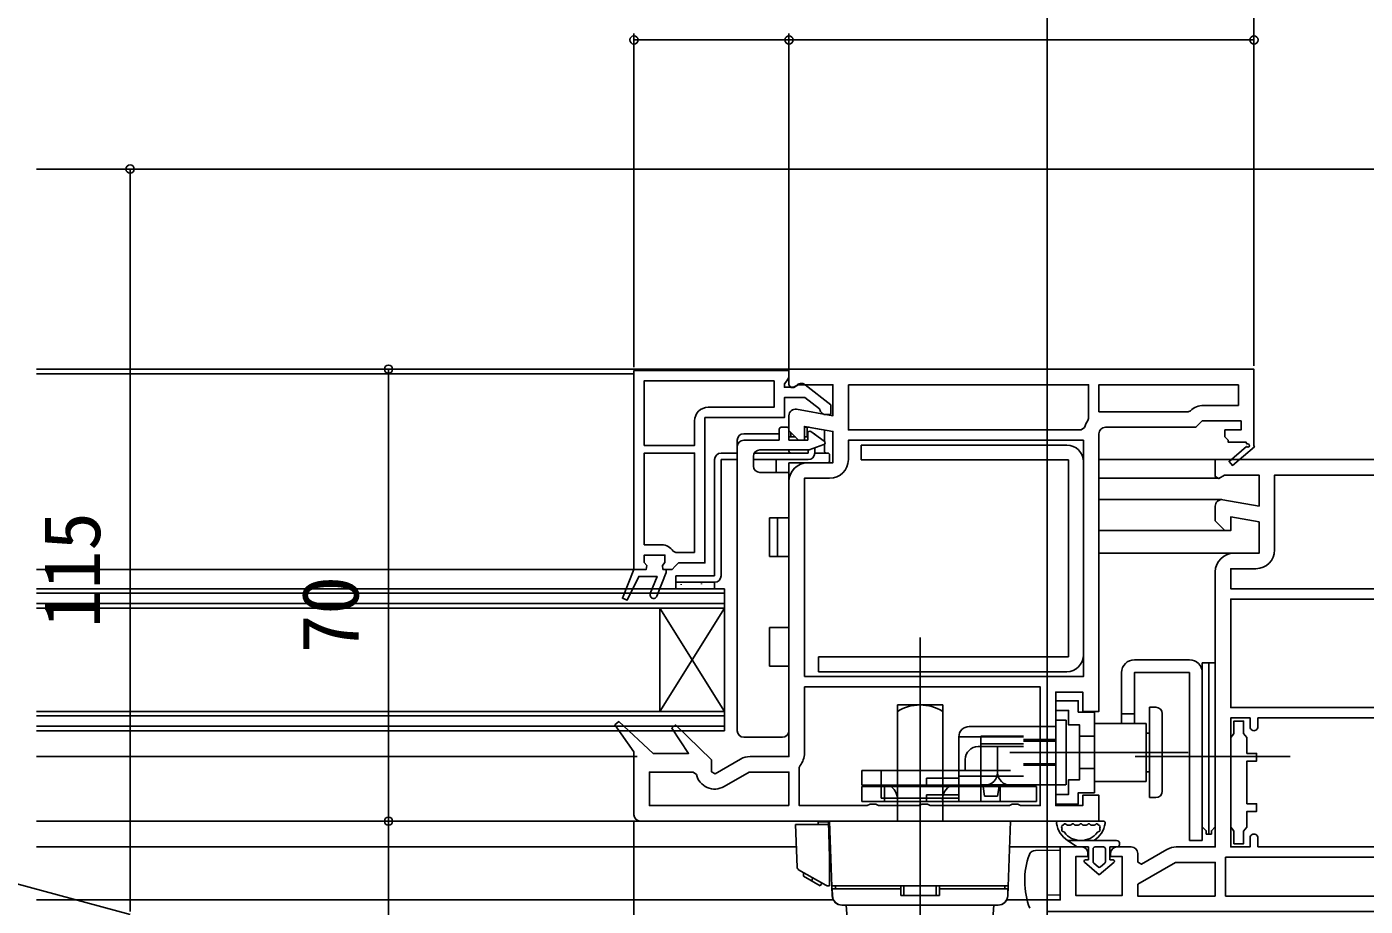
# Model space of a CAD drawing. Units: millimetres, scale not verified. Extents: x -525 to 525, y -783 to 778.
# Drawn here: x -2 to 205.2, y -562.9 to -426.7 of the extents above; entities that cross this region are included whole.
import ezdxf
from ezdxf.enums import TextEntityAlignment as Align

# ---------------------------------------------------------------- set-up
doc = ezdxf.new("R2010")
doc.units = ezdxf.units.MM
doc.header["$LTSCALE"] = 4
for name, color, linetype in [('0-2_YKK_11', 7, 'Continuous'), ('0-4_YKK_12', 2, 'Continuous'), ('0-5_YKK_13', 4, 'Continuous'), ('0-7_YKK_D', 6, 'Continuous')]:
    doc.layers.add(name, color=color, linetype=linetype)
doc.styles.add('ＭＳ ゴシック', font='')
doc.styles.get('ＭＳ ゴシック').set_extended_font_data('MS Gothic')

msp = doc.modelspace()

# ---------------------------------------------------------------- linework, layer by layer
at = {"layer": '0-2_YKK_11'}
for p, q in [((120.99, -489.02), (118.99, -488.667)), ((118.403, -539.198), (118.403, -528.898)), ((188.6, -552.3), (188.6, -553.7)), ((166.8, -553.7), (169, -553.7))]:
    msp.add_line(p, q, dxfattribs=at)
for points in [[(183.174, -499.915), (188.8, -500.907), (188.8, -496.1), (183.444, -496.1), (182.576, -496.642), (182, -496.323), (182, -493.7), (209.642, -493.7), (211.95, -449.648)], [(92.003, -510.7), (92.003, -479.9), (116.003, -479.9), (116.003, -481), (115.653, -481.477), (115.303, -481.954), (115.303, -482.5), (116.703, -482.5), (117.103, -482.3)], [(116.003, -479.698), (188.003, -479.698), (188.003, -491.564), (188.08, -491.698), (184.662, -494.603), (184.144, -493.993), (186.863, -491.682)], [(117.176, -485.913), (122.803, -486.905), (122.803, -482.098), (117.446, -482.098), (116.768, -482.522), (116.303, -482.556), (116.003, -482.098), (116.003, -481.198), (116.003, -479.698)], [(113.703, -481.5), (93.603, -481.5), (93.603, -491.5), (101.403, -491.5), (101.403, -487.7)], [(118.52, -482.113), (122.503, -485.225), (122.503, -486.7), (121.402, -486.7), (120.902, -486.225), (120.711, -485.855), (118.464, -484.1), (115.303, -484.1), (115.303, -487.2), (103.003, -487.2), (103.003, -509.7), (98.903, -509.7), (98.403, -510.2), (97.903, -510.7), (97.003, -510.7), (97.003, -511.2), (95.564, -514.852)], [(103.503, -485.6), (113.703, -485.6), (113.703, -481.5)], [(125.203, -482.098), (162.403, -482.098), (162.403, -487.331), (162.3, -487.634)], [(161.74, -488.739), (161.261, -489.098), (125.203, -489.098), (125.203, -482.098)], [(185.603, -482.098), (164.003, -482.098), (164.002, -486.298), (177.802, -486.298), (178.156, -486.151)], [(180.21, -485.298), (185.602, -485.298), (185.603, -482.098)], [(118.903, -494.198), (122.803, -494.198), (122.803, -489.342), (118.403, -488.567), (118.403, -490.698), (117.503, -490.698), (116.003, -489.198), (116.003, -486.898)], [(186.929, -491.304), (186.752, -490.998), (184.003, -490.998), (184.003, -490.698), (183.503, -490.198), (183.503, -489.098), (186.003, -489.098), (186.003, -487.698), (180.003, -487.698), (179.003, -488.698), (165.002, -488.698)], [(164.002, -489.698), (164.003, -532.698), (161.503, -532.698), (161.503, -529.698), (157.303, -529.698), (157.303, -547.298), (161.503, -547.298), (161.503, -545.698), (164.003, -545.698), (164.003, -549.698), (93.003, -549.698)], [(118.403, -527.298), (161.603, -527.298), (161.603, -490.698), (125.203, -490.698), (125.203, -493.698)], [(101.403, -508.1), (101.403, -492.7), (93.603, -492.7), (93.603, -506.9), (96.303, -506.9)], [(109.976, -539.698), (116.003, -539.698), (116.003, -497.098)], [(122.303, -496.598), (118.403, -496.598), (118.403, -527.298)], [(191.2, -507.7), (191.2, -496.1), (208.767, -496.1)], [(184.9, -508.2), (188.8, -508.2), (188.8, -503.344), (184.4, -502.568), (184.4, -504.7), (183.5, -504.7), (182, -503.2), (182, -500.9)], [(94.541, -514.448), (95.584, -511.8), (92.749, -511.8), (90.956, -515.488), (90.226, -515.166), (92.003, -510.7), (93.903, -510.7), (93.978, -510.11), (93.603, -509.625), (93.603, -508.5), (96.803, -508.5), (96.803, -509.625), (96.428, -510.11), (96.503, -510.7), (97.003, -510.7), (97.003, -511.2), (95.564, -514.852)], [(98.072, -507.869), (98.494, -508.1), (101.403, -508.1)], [(94.541, -514.448), (95.584, -511.8), (92.749, -511.8), (90.956, -515.488), (90.226, -515.166), (92.003, -510.7)], [(175.973, -553.7), (182, -553.7), (182, -511.1)], [(221.6, -513.7), (184.4, -513.7), (184.4, -510.6), (188.3, -510.6)], [(118.403, -528.898), (154.903, -528.898), (154.903, -547.298), (151.869, -547.298), (151.436, -547.048), (150.57, -547.048), (150.137, -547.298), (137.869, -547.298), (137.436, -547.048), (136.57, -547.048), (136.137, -547.298), (129.869, -547.298), (129.436, -547.048), (128.57, -547.048), (128.137, -547.298), (117.603, -547.298), (117.603, -541.389), (117.72, -541.067)], [(92.003, -548.698), (92.003, -538.988), (89.051, -534.793), (89.642, -534.275), (95.003, -539.198), (100.468, -539.198), (97.847, -535.286), (98.452, -534.783), (104.003, -540.185), (104.003, -542.043), (104.57, -542.371), (108.526, -540.087)], [(187.4, -535.1), (187.4, -533.7), (184.4, -533.7), (184.4, -553.7), (187.4, -553.7), (187.4, -552.3)], [(188.6, -553.7), (221.6, -553.7), (221.6, -533.7), (188.6, -533.7), (188.6, -535.1)], [(116.003, -547.298), (94.403, -547.298), (94.403, -542.098), (101.19, -542.098), (101.677, -542.485)], [(105.953, -544.344), (109.842, -542.098), (116.003, -542.098), (116.003, -547.298)], [(220, -563.7), (156, -563.7), (156, -561.9), (158, -561.9), (158, -553.7), (161.3, -553.7)], [(162.3, -554.7), (162.3, -555.2), (160.4, -555.2), (160.4, -561.2), (167.6, -561.2), (167.6, -555.2), (165.8, -555.2), (165.8, -554.7)], [(170, -554.7), (170, -556.045), (170.567, -556.373), (174.523, -554.089)]]:
    msp.add_lwpolyline(points, dxfattribs=at)
for points in [[(221.6, -532.1), (184.4, -532.1), (184.4, -515.3), (221.6, -515.3)], [(184.4, -550.658), (184.4, -536.742), (184.65, -536.446), (184.9, -536.15), (184.9, -534.2), (186.4, -534.2), (186.4, -536.15), (186.65, -536.446), (186.9, -536.742), (186.9, -539.2), (188.4, -539.2), (188.4, -540.4), (186.9, -540.4), (186.9, -547), (188.4, -547), (188.4, -548.2), (186.9, -548.2), (186.9, -550.658), (186.65, -550.954), (186.4, -551.25), (186.4, -553.2), (184.9, -553.2), (184.9, -551.25), (184.65, -550.954)], [(183.6, -555.3), (221.6, -555.3), (221.6, -561.3), (183.6, -561.3)], [(182, -561.3), (170, -561.3), (170, -559.471), (175.839, -556.1), (182, -556.1)]]:
    msp.add_lwpolyline(points, close=True, dxfattribs=at)
for centre, radius, start, end in [((117.903, -482.9), 1, 51.91328, 143.13011), ((103.503, -487.7), 2.1, 90.00001, 179.99999), ((117.003, -486.898), 1, 80.00002, 180), ((180.21, -488.198), 2.9, 90.00001, 135.09912), ((165.002, -489.698), 3.4, 142.62992, 163.6173), ((165.002, -489.698), 1, 90.00001, 179.99999), ((187.054, -491.52), 0.25, 220.35704, 120.00003), ((118.903, -497.098), 2.9, 90.00001, 179.99999), ((122.303, -493.698), 2.9, 270.00001, 359.99999), ((183, -500.9), 1, 80.00002, 180), ((96.303, -509), 2.1, 32.57896, 89.99999), ((184.9, -511.1), 2.9, 90.00001, 179.99999), ((188.3, -507.7), 2.9, 270.00001, 359.99999), ((95.053, -514.65), 0.55, 158.50165, 338.50167), ((95.053, -514.65), 0.55, 158.50165, 338.50167), ((188, -535.1), 0.6, 179.99999, 0.00001), ((109.976, -542.598), 2.9, 89.99998, 119.99999), ((115.503, -539.198), 2.9, 319.88082, 0.00002), ((104.503, -541.832), 2.9, 193.0206, 300.00002), ((93.003, -548.698), 1, 180.00001, 269.99999), ((188, -552.3), 0.6, 359.99999, 180.00001), ((161.3, -554.7), 1, 0.00001, 89.99999), ((166.8, -554.7), 1, 90.00001, 179.99999), ((169, -554.7), 1, 0.00001, 89.99999), ((175.973, -556.6), 2.9, 89.99998, 119.99999)]:
    msp.add_arc(centre, radius, start, end, dxfattribs=at)
at = {"layer": '0-4_YKK_12'}
for p, q in [((212.949, -448.7), (-0.498, -448.7)), ((116.503, -479.698), (-0.498, -479.699)), ((-0.498, -480.4), (92.003, -480.4)), ((182.5, -493.7), (164.002, -493.7)), ((182.5, -496.6), (164.002, -496.6)), ((183, -499.9), (164.002, -499.9)), ((183.707, -504.7), (164.002, -504.7)), ((184.9, -508.2), (164.002, -508.2)), ((-0.498, -510.7), (92.003, -510.7)), ((106.002, -513.7), (-0.498, -513.7)), ((106.002, -535.7), (106.002, -513.7)), ((106.002, -514.4), (-0.498, -514.4)), ((106.002, -516), (-0.498, -516)), ((106.002, -516.7), (-0.498, -516.7)), ((106.002, -532.7), (96.002, -516.7)), ((106.002, -532.7), (-0.498, -532.7)), ((106.002, -533.4), (-0.498, -533.4)), ((106.002, -535), (-0.498, -535)), ((106.002, -535.7), (-0.498, -535.7)), ((92.503, -539.698), (-0.498, -539.699)), ((92.88, -549.691), (-0.498, -549.695)), ((-0.498, -549.696), (93.003, -549.698)), ((117.149, -553.7), (-0.498, -553.7)), ((158.5, -553.7), (150.166, -553.7)), ((122.875, -561.888), (-0.498, -561.895)), ((0.502, -561.896), (122.881, -561.9)), ((149.698, -561.896), (156.459, -561.902)), ((149.698, -561.896), (152.875, -561.899))]:
    msp.add_line(p, q, dxfattribs=at)
msp.add_lwpolyline([(106.002, -516.7), (96.002, -532.7), (96.002, -516.7)], dxfattribs=at)
at = {"layer": '0-5_YKK_13'}
for p, q in [((114.503, -490.698), (114.503, -488.998)), ((114.803, -488.698), (115.703, -488.698)), ((116.003, -488.998), (116.003, -490.698)), ((118.803, -488.698), (118.434, -488.698)), ((118.803, -488.698), (119.149, -488.698)), ((118.803, -490.198), (118.803, -488.698)), ((108.003, -491.698), (108.003, -490.698)), ((109.003, -489.698), (114.503, -489.698)), ((109.003, -490.698), (114.503, -490.698)), ((116.303, -490.198), (116.003, -490.198)), ((116.003, -490.698), (118.903, -490.698)), ((116.303, -490.198), (116.303, -489.498)), ((117.003, -490.198), (116.303, -490.198)), ((118.803, -490.198), (118.403, -490.198)), ((118.903, -490.698), (118.903, -489.598)), ((119.375, -489.352), (121.477, -490.825)), ((119.869, -489.698), (120.003, -489.698)), ((120.003, -489.698), (120.003, -489.792)), ((121.503, -490.844), (121.503, -489.113)), ((105.503, -492.698), (108.003, -492.698)), ((108.003, -535.698), (108.003, -491.698)), ((110.637, -492.698), (119.003, -492.698)), ((119.031, -492.198), (111.503, -492.198)), ((116.003, -492.398), (116.003, -492.198)), ((119.003, -492.698), (119.003, -492.198)), ((121.408, -491.352), (119.134, -492.18)), ((120.003, -491.864), (120.003, -492.698)), ((122.003, -492.698), (120.003, -492.698)), ((121.503, -492.398), (121.503, -491.296)), ((122.303, -493.898), (122.303, -492.998)), ((159.003, -491.45), (127.202, -491.45)), ((127.202, -493.05), (127.202, -491.45)), ((127.202, -493.75), (127.202, -491.45)), ((104.503, -511.698), (104.503, -493.698)), ((108.003, -493.698), (105.503, -493.698)), ((105.503, -493.698), (105.503, -511.698)), ((110.503, -493.198), (110.503, -494.698)), ((119.003, -493.698), (110.503, -493.698)), ((114.003, -493.698), (110.503, -493.698)), ((114.003, -493.698), (114.003, -495.698)), ((116.003, -495.698), (116.003, -494.198)), ((116.003, -494.198), (122.003, -494.198)), ((159.303, -493.75), (127.202, -493.75)), ((159.303, -493.75), (159.303, -524.25)), ((161.603, -494.05), (161.603, -523.95)), ((111.503, -495.698), (116.003, -495.698)), ((116.003, -495.698), (116.003, -501.698)), ((113.003, -508.698), (113.003, -502.698)), ((114.253, -502.698), (114.253, -508.698)), ((116.003, -508.698), (113.003, -508.698)), ((116.003, -509.698), (116.003, -508.698)), ((116.003, -509.698), (116.003, -518.698)), ((98.503, -511.698), (104.503, -511.698)), ((98.503, -512.698), (98.503, -511.698)), ((104.503, -512.698), (98.503, -512.698)), ((99.294, -512.984), (99.294, -513.084)), ((102.469, -512.884), (102.469, -512.984)), ((104.056, -513.677), (104.056, -513.698)), ((113.003, -525.698), (113.003, -519.698)), ((136.305, -579.075), (136.305, -521.251)), ((120.603, -526.55), (120.603, -524.25)), ((159.303, -524.25), (120.603, -524.25)), ((116.003, -525.698), (113.003, -525.698)), ((116.003, -526.698), (116.003, -525.698)), ((178.003, -524.7), (169.503, -524.7)), ((180.003, -550.6), (180.003, -525.2)), ((180.003, -525.2), (181.003, -525.2)), ((181.003, -525.2), (182.003, -525.2)), ((181.003, -525.2), (181.003, -551.7)), ((181.003, -525.2), (181.003, -551.7)), ((181.003, -525.2), (181.003, -551.7)), ((182.003, -550.6), (182.003, -525.2)), ((116.003, -526.698), (116.003, -535.698)), ((159.003, -526.55), (120.603, -526.55)), ((167.503, -534.6), (167.503, -526.7)), ((178.003, -552.7), (178.003, -526.7)), ((180.003, -552.7), (180.003, -526.7)), ((132.805, -531.7), (132.805, -549.7)), ((132.805, -531.7), (139.805, -531.7)), ((139.805, -531.7), (139.805, -549.7)), ((171.803, -532.05), (171.803, -546.05)), ((171.803, -532.05), (171.803, -546.05)), ((172.803, -532.05), (171.803, -532.05)), ((136.305, -551.784), (136.305, -532.77)), ((158.905, -544.05), (158.905, -534.05)), ((171.303, -534.55), (163.303, -534.55)), ((167.503, -533.1), (169.503, -533.1)), ((169.503, -534.6), (167.503, -534.6)), ((169.503, -534.6), (167.503, -534.6)), ((173.803, -533.05), (173.803, -545.05)), ((109.003, -536.698), (115.003, -536.698)), ((136.305, -590.074), (136.305, -534.7)), ((142.305, -536.65), (152.305, -536.65)), ((152.305, -535.05), (143.905, -535.05)), ((145.705, -536.55), (152.305, -536.55)), ((145.705, -546.65), (145.705, -536.55)), ((152.305, -535.05), (157.305, -535.05)), ((163.303, -536.55), (161.003, -536.55)), ((171.803, -536.05), (171.303, -536.05)), ((145.305, -538.15), (152.305, -538.15)), ((145.705, -537.75), (152.305, -537.75)), ((148.305, -538.15), (148.305, -542.15)), ((152.305, -537.05), (157.305, -537.05)), ((152.305, -537.3), (157.305, -537.3)), ((143.305, -540.15), (143.305, -541.85)), ((164.502, -539.05), (150.218, -539.05)), ((152.305, -540.8), (157.305, -540.8)), ((177.812, -539.05), (155.812, -539.05)), ((191.614, -539.7), (169.614, -539.7)), ((193.614, -539.7), (171.614, -539.7)), ((127.305, -541.85), (142.305, -541.85)), ((127.305, -544.15), (127.305, -541.85)), ((130.305, -541.85), (130.305, -544.15)), ((142.305, -544.15), (142.305, -541.85)), ((142.305, -541.85), (143.305, -541.85)), ((142.305, -542.75), (152.305, -542.75)), ((143.305, -541.85), (150.305, -541.85)), ((152.305, -541.05), (157.305, -541.05)), ((163.275, -541.55), (160.975, -541.55)), ((171.803, -542.05), (171.303, -542.05)), ((137.305, -544.15), (127.305, -544.15)), ((130.305, -544.15), (130.305, -544.35)), ((130.305, -544.35), (130.305, -546.15)), ((130.805, -546.65), (130.805, -544.35)), ((142.305, -543.05), (137.305, -543.05)), ((137.305, -544.35), (137.305, -543.05)), ((150.305, -544.15), (137.305, -544.15)), ((142.305, -544.35), (142.305, -543.05)), ((142.305, -544.35), (142.305, -544.15)), ((142.305, -546.15), (142.305, -544.35)), ((152.305, -544.35), (142.305, -544.35)), ((148.705, -544.05), (145.705, -544.05)), ((146.305, -545.85), (146.055, -544.35)), ((148.305, -545.85), (148.555, -544.35)), ((148.705, -544.05), (148.705, -546.65)), ((152.305, -544.05), (148.705, -544.05)), ((157.305, -544.05), (152.305, -544.05)), ((154.305, -544.35), (154.305, -546.65)), ((157.275, -544.05), (158.875, -544.05)), ((154.305, -546.65), (127.305, -546.65)), ((130.305, -546.15), (142.305, -546.15)), ((137.305, -545.65), (137.305, -546.65)), ((137.305, -545.65), (142.305, -545.65)), ((142.305, -545.65), (142.305, -546.65)), ((145.705, -546.65), (148.705, -546.65)), ((148.305, -545.85), (146.305, -545.85)), ((172.803, -546.05), (171.803, -546.05)), ((117.027, -550.2), (117.258, -556.803)), ((122.127, -550.2), (117.027, -550.2)), ((120.505, -549.8), (120.505, -550.2)), ((120.505, -549.8), (122.113, -549.8)), ((122.305, -555.29), (122.113, -549.8)), ((122.305, -549.7), (150.305, -549.7)), ((122.709, -561.252), (122.305, -549.7)), ((132.805, -549.7), (139.805, -549.7)), ((150.305, -549.7), (149.902, -561.252)), ((157.736, -549.7), (164.665, -549.7)), ((159.136, -550.3), (159.568, -550.3)), ((160.368, -550.3), (160.801, -550.3)), ((161.601, -550.3), (162.033, -550.3)), ((162.833, -550.3), (163.265, -550.3)), ((166.702, -552.7), (159.151, -552.7)), ((160.601, -553.7), (159.151, -552.7)), ((180.003, -552.7), (178.003, -552.7)), ((180.603, -551.7), (181.403, -551.7)), ((122.305, -555.3), (122.305, -559.7)), ((122.501, -555.3), (122.305, -555.3)), ((158, -554.2), (154.152, -554.234)), ((158, -554.2), (158, -561.13)), ((160.601, -553.7), (162.401, -553.7)), ((162.401, -553.7), (162.401, -555.7)), ((163.101, -556), (163.101, -554)), ((163.401, -553.7), (164.701, -553.7)), ((165.001, -554), (165.001, -556)), ((165.701, -555.7), (165.701, -553.7)), ((165.701, -553.7), (166.701, -553.7)), ((121.689, -559.633), (117.508, -557.219)), ((161.772, -556.056), (164.051, -558)), ((161.903, -555.7), (162.401, -555.7)), ((163.856, -556.782), (163.206, -556.228)), ((164.051, -558), (166.33, -556.056)), ((164.245, -556.782), (164.895, -556.228)), ((165.701, -555.7), (166.198, -555.7)), ((118.247, -558.223), (118.247, -557.646)), ((118.247, -558.223), (120.845, -559.723)), ((119.546, -558.973), (119.671, -558.468)), ((120.845, -559.723), (121.095, -559.29)), ((121.939, -559.7), (122.005, -559.7)), ((122.005, -559.7), (122.305, -559.7)), ((149.956, -559.7), (122.655, -559.7)), ((122.705, -560.2), (122.742, -561.252)), ((122.705, -560.2), (133.305, -560.2)), ((123.205, -560.2), (123.205, -559.7)), ((133.305, -559.7), (123.205, -559.7)), ((133.305, -560.7), (133.305, -559.7)), ((133.305, -561.2), (133.305, -559.7)), ((139.305, -561.2), (133.305, -561.2)), ((133.805, -561.2), (133.805, -559.7)), ((138.805, -561.2), (138.805, -559.7)), ((139.305, -560.7), (139.305, -559.7)), ((139.305, -561.2), (139.305, -559.7)), ((149.405, -559.7), (139.305, -559.7)), ((139.305, -560.2), (149.905, -560.2)), ((149.405, -560.2), (149.405, -559.7)), ((149.905, -560.2), (149.869, -561.252)), ((158, -561.13), (156, -561.165)), ((156, -561.165), (156, -575.1)), ((124.208, -562.7), (148.403, -562.7)), ((124.241, -562.7), (148.37, -562.7)), ((147.305, -568.7), (147.725, -562.7))]:
    msp.add_line(p, q, dxfattribs=at)
for points in [[(113.003, -502.698), (116.003, -502.698), (116.003, -501.698)], [(113.003, -519.698), (116.003, -519.698), (116.003, -518.698)], [(169.503, -534.6), (169.503, -526.7), (178.003, -526.7)], [(157.305, -544.05), (157.305, -534.05), (158.905, -534.05)], [(171.303, -534.55), (171.303, -543.55), (163.303, -543.55)], [(152.305, -544.35), (142.305, -544.35), (142.305, -536.65)], [(127.305, -546.65), (127.305, -544.35), (154.305, -544.35)], [(180.603, -551.7), (180.603, -551.2), (180.003, -550.6)], [(181.403, -551.7), (181.403, -551.2), (182.003, -550.6)], [(147.305, -568.7), (125.305, -568.7), (124.886, -562.7)]]:
    msp.add_lwpolyline(points, dxfattribs=at)
for points in [[(104.503, -513.698), (104.503, -512.698), (98.503, -512.698), (98.503, -513.698)], [(163.303, -545.3), (163.303, -532.8), (160.803, -532.8), (160.803, -531.05), (157.303, -531.05), (157.303, -532.55), (159.303, -532.55), (159.303, -534.8), (161.003, -534.8), (161.003, -543.3), (159.303, -543.3), (159.303, -545.55), (157.303, -545.55), (157.303, -547.05), (160.803, -547.05), (160.803, -545.3)]]:
    msp.add_lwpolyline(points, close=True, dxfattribs=at)
for centre, radius, start, end in [((114.803, -488.998), 0.3, 90, 180), ((115.703, -488.998), 0.3, 0, 90), ((109.003, -490.698), 1, 90, 180), ((109.003, -491.698), 1, 90, 180), ((119.203, -489.598), 0.3, 55, 180), ((121.305, -491.07), 0.3, 290, 55), ((105.503, -493.698), 1, 90, 180), ((111.503, -493.198), 1, 90, 180), ((116.303, -492.398), 0.3, 180, 270), ((119.003, -492.698), 1, 270, 0), ((119.031, -491.898), 0.3, 270, 290), ((121.803, -492.398), 0.3, 180, 270), ((122.003, -492.998), 0.3, 0, 90), ((159.003, -494.05), 2.6, 0, 90), ((111.503, -494.698), 1, 180, 270), ((122.003, -493.898), 0.3, 270, 0), ((104.503, -511.698), 1, 270, 0), ((159.003, -523.95), 2.6, 270, 0), ((169.503, -526.7), 2, 90, 180), ((178.003, -526.7), 2, 0, 90), ((136.305, -538.325), 6.625, 58.10921, 121.89079), ((172.803, -533.05), 1, 0, 90), ((109.003, -535.698), 1, 180, 270), ((115.003, -535.698), 1, 270, 0), ((143.905, -536.65), 1.6, 90, 180), ((145.305, -540.15), 2, 90, 180), ((146.305, -542.15), 2, 270, 0), ((150.305, -542.15), 2, 180, 270), ((130.322, -546.363), 2.5, 353.39282, 53.60431), ((142.289, -546.363), 2.5, 126.39569, 186.60718), ((172.803, -545.05), 1, 270, 0), ((157.736, -550), 0.3, 90, 188.20609), ((161.201, -549.5), 3.8, 188.20609, 237.36313), ((158.517, -550.6), 0.3, 110.02209, 202.28177), ((158.429, -551.1), 0.2, 153.36701, 266.63299), ((161.201, -549.5), 3.2, 202.28177, 203.14776), ((157.982, -550.876), 0.3, 333.36701, 23.14776), ((158.312, -550.036), 0.3, 290.02209, 328.16514), ((158.736, -550.3), 0.2, 36.8699, 148.16514), ((159.136, -550), 0.3, 216.8699, 270), ((159.568, -550), 0.3, 270, 323.1301), ((159.968, -550.3), 0.2, 36.8699, 143.1301), ((160.368, -550), 0.3, 216.8699, 270), ((160.801, -550), 0.3, 270, 323.1301), ((161.201, -550.3), 0.2, 36.8699, 143.1301), ((161.601, -550), 0.3, 216.8699, 270), ((162.033, -550), 0.3, 270, 323.1301), ((162.433, -550.3), 0.2, 36.8699, 143.1301), ((162.833, -550), 0.3, 216.8699, 270), ((161.201, -549.5), 3.8, 302.63687, 351.79391), ((163.265, -550), 0.3, 270, 323.1301), ((163.665, -550.3), 0.2, 31.83486, 143.1301), ((164.089, -550.036), 0.3, 211.83486, 249.97791), ((163.972, -551.1), 0.2, 273.36701, 26.63299), ((163.884, -550.6), 0.3, 337.71823, 69.97791), ((164.419, -550.876), 0.3, 156.85224, 206.63299), ((161.201, -549.5), 3.2, 336.85224, 337.71823), ((164.665, -550), 0.3, 351.79391, 90), ((122.68, -551.7), 0.5, 182, 234.47369), ((158.4, -551.599), 0.3, 36.85224, 86.63299), ((161.201, -549.5), 3.2, 216.85224, 323.14776), ((164.001, -551.599), 0.3, 93.36701, 143.14776), ((166.702, -553.2), 0.5, 270.11462, 89.88538), ((164.281, -558.95), 11.781, 159.83561, 201.12667), ((154.161, -555.234), 1, 90.5, 159.83561), ((163.401, -554), 0.3, 90, 180), ((164.701, -554), 0.3, 0, 90), ((117.758, -556.786), 0.5, 182, 240), ((161.903, -555.902), 0.202, 90, 229.53623), ((163.401, -556), 0.3, 180, 229.53619), ((164.051, -556.554), 0.3, 229.53619, 310.46381), ((164.701, -556), 0.3, 310.46381, 0), ((166.198, -555.902), 0.202, 310.46381, 90), ((121.939, -559.2), 0.5, 240, 270), ((124.208, -561.2), 1.5, 182, 270), ((124.241, -561.2), 1.5, 182, 270), ((148.37, -561.2), 1.5, 270, 358), ((148.403, -561.2), 1.5, 270, 358)]:
    msp.add_arc(centre, radius, start, end, dxfattribs=at)
at = {"layer": '0-7_YKK_D'}
for p, q in [((156, -561.4), (156, -266.115)), ((156, -561.4), (156, -306.115)), ((188.003, -479.198), (188.002, -407.698)), ((188.003, -479.198), (188.003, -407.7)), ((92.003, -479.4), (92.003, -427.698)), ((116.003, -428.698), (92.003, -428.698)), ((116.003, -479.7), (116.003, -427.698)), ((116.003, -479.7), (116.003, -427.698)), ((188.003, -428.698), (116.003, -428.698)), ((188.003, -479.198), (188.003, -427.698)), ((14.003, -448.7), (14.003, -563.7)), ((54.003, -479.698), (54.003, -549.698)), ((54.005, -549.698), (54.003, -602.698)), ((55.003, -549.698), (55.005, -549.698)), ((92.003, -549.698), (92.003, -703.7)), ((14.003, -563.7), (14.003, -561.2))]:
    msp.add_line(p, q, dxfattribs=at)
msp.add_lwpolyline([(14.003, -564.15), (-5.997, -558.727), (-5.997, -535.296)], dxfattribs=at)
for centre in [(92.003, -428.698), (116.003, -428.698), (116.003, -428.698), (188.003, -428.698), (14.003, -448.7), (54.003, -479.698), (54.003, -549.698), (54.005, -549.698)]:
    msp.add_circle(centre, 0.637, dxfattribs=at)

# ---------------------------------------------------------------- texts
at = {"layer": '0-7_YKK_D', "style": 'ＭＳ ゴシック'}
for s, p in [('115', (12.003, -519.768)), ('70', (52.003, -523.698))]:
    msp.add_text(s, height=8.798, rotation=90, dxfattribs=at).set_placement(p, align=Align.BOTTOM_LEFT)

doc.saveas('drawing.dxf')
